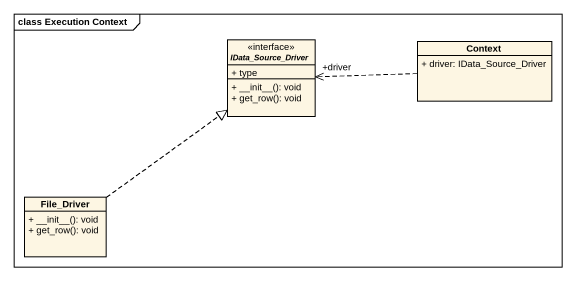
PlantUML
@startuml
mainframe class Execution Context
hide circle
hide empty members
skinparam classAttributeIconSize 0
interface IData_Source_Driver {
  + type
  + ~__init~__(): void
  + get_row(): void
}
class Context {
  + driver: IData_Source_Driver
}
class File_Driver {
  + ~__init~__(): void
  + get_row(): void
}
Context .left.> "+driver" IData_Source_Driver
File_Driver .up.|> IData_Source_Driver
@enduml
